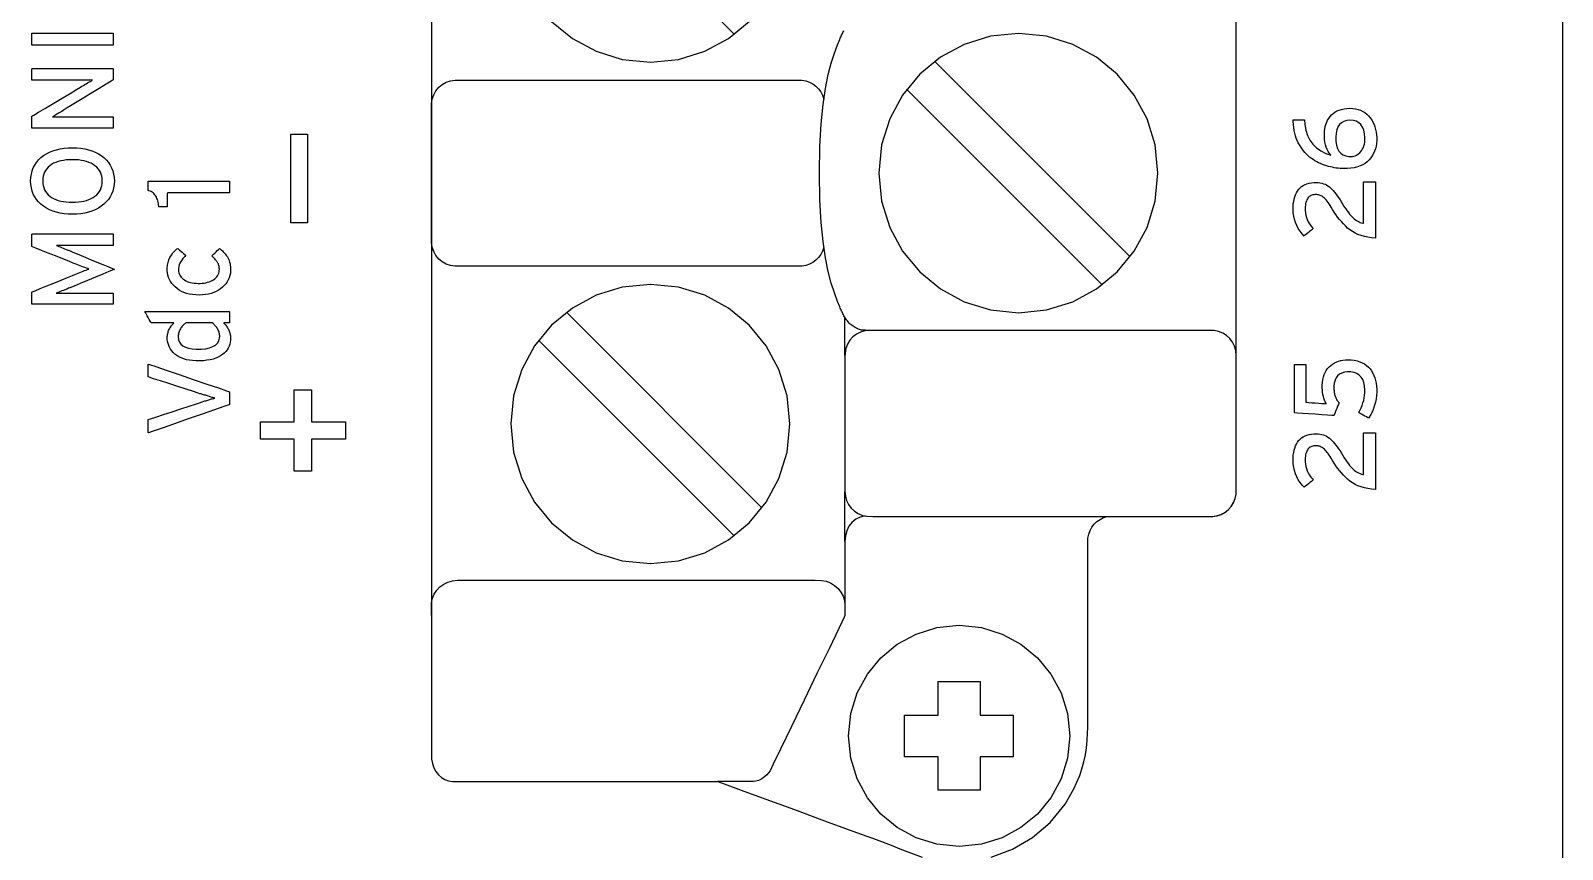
# Model space of a CAD drawing. Extents: x 1 to 47.7, y 0.2 to 35.
# Drawn here: x 38.403 to 40.238, y 15.249 to 16.23 of the extents above; entities that cross this region are included whole.
import ezdxf

# ---------------------------------------------------------------- set-up
doc = ezdxf.new("R2010")
doc.units = 0
doc.header["$MEASUREMENT"] = 0
doc.layers.add('8_0_____DWG', color=7, linetype='CONTINUOUS')

msp = doc.modelspace()

# ---------------------------------------------------------------- linework, layer by layer
at = {"layer": '8_0_____DWG'}
for points in [[(39.2457, 16.2256), (39.0114, 16.4599)], [(38.8831, 16.3509), (38.8831, 16.019), (38.8831, 15.722), (38.8831, 15.4948), (38.8831, 15.3723), (38.8832, 15.357), (38.8842, 15.3517), (38.8859, 15.3468), (38.8883, 15.3423), (38.8914, 15.3384), (38.895, 15.3352), (38.899, 15.3327), (38.9035, 15.3311), (38.9082, 15.3304), (38.9166, 15.3304), (38.9436, 15.3304), (38.9851, 15.3304), (39.0355, 15.3304), (39.0893, 15.3304), (39.1409, 15.3304), (39.1846, 15.3304), (39.215, 15.3304), (39.2263, 15.3304), (39.2339, 15.3276), (39.2543, 15.3201), (39.2836, 15.3093), (39.3181, 15.2966), (39.3541, 15.2833), (39.3879, 15.2709), (39.4158, 15.2607), (39.4338, 15.254), (39.4441, 15.2496), (39.4711, 15.2395)], [(39.5535, 15.2397), (39.5793, 15.2492), (39.6031, 15.2631), (39.6243, 15.2812), (39.6424, 15.3033), (39.6529, 15.3215), (39.6565, 15.3293), (39.6597, 15.3374), (39.6624, 15.3455), (39.6647, 15.3539), (39.6665, 15.3623), (39.6679, 15.3708), (39.6688, 15.3794), (39.6692, 15.3881), (39.6693, 15.3946), (39.6693, 15.4113), (39.6693, 15.4391), (39.6693, 15.4742), (39.6693, 15.5124), (39.6693, 15.5498), (39.6693, 15.5825), (39.6693, 15.6064), (39.6693, 15.6175), (39.6695, 15.6218), (39.6705, 15.6265), (39.6721, 15.6309), (39.6743, 15.6349), (39.6771, 15.6386), (39.6804, 15.6418), (39.6841, 15.6444), (39.6882, 15.6465), (39.6926, 15.6479), (39.6971, 15.6479), (39.7091, 15.6479), (39.7264, 15.6479), (39.7468, 15.6479), (39.7681, 15.6479), (39.788, 15.6479), (39.8044, 15.6479), (39.8151, 15.6479), (39.8191, 15.648), (39.8244, 15.6487), (39.8294, 15.6503), (39.8339, 15.6528), (39.838, 15.656), (39.8414, 15.6599), (39.8441, 15.6643), (39.846, 15.6693), (39.8471, 15.6746), (39.8472, 15.6899), (39.8472, 15.8125), (39.8472, 16.0398), (39.8472, 16.3369)], [(40.238, 16.2956), (40.238, 16.2157), (40.238, 16.1351), (40.238, 16.0538), (40.238, 15.9718), (40.238, 15.8891), (40.238, 15.8059), (40.238, 15.7219), (40.238, 15.6374), (40.238, 15.5522), (40.238, 15.4665), (40.238, 15.3801), (40.238, 15.2932), (40.238, 15.2057)], [(39.0271, 16.241), (39.0519, 16.2206), (39.0803, 16.2052), (39.1117, 16.1954), (39.1455, 16.192), (39.1791, 16.1954), (39.2105, 16.2052), (39.2389, 16.2206), (39.2636, 16.241)], [(38.5016, 16.2127), (38.4044, 16.2127), (38.4044, 16.2268), (38.5016, 16.2268), (38.5016, 16.2127)], [(39.4077, 15.8708), (39.4062, 15.8708), (39.4047, 15.8708), (39.4031, 15.8709), (39.4015, 15.8709), (39.3999, 15.8711), (39.3984, 15.8712), (39.3971, 15.8715), (39.3958, 15.8718), (39.3947, 15.8722), (39.3934, 15.8728), (39.3922, 15.8735), (39.3909, 15.8742), (39.3897, 15.875), (39.3884, 15.8759), (39.3871, 15.8767), (39.3859, 15.8775), (39.3846, 15.8783), (39.3835, 15.8796), (39.3824, 15.8809), (39.3814, 15.8821), (39.3805, 15.8834), (39.3796, 15.8846), (39.3788, 15.8859), (39.378, 15.8871), (39.3773, 15.8883), (39.3767, 15.8896), (39.376, 15.8907), (39.3755, 15.8918), (39.375, 15.8929), (39.3744, 15.894), (39.3739, 15.8951), (39.3734, 15.8963), (39.3728, 15.8976), (39.3722, 15.8991), (39.3697, 15.9054), (39.3659, 15.9157), (39.3621, 15.9275), (39.3585, 15.9413), (39.3551, 15.9577), (39.3522, 15.9771), (39.35, 16.0002), (39.3485, 16.0274), (39.348, 16.0593), (39.3485, 16.0911), (39.35, 16.1183), (39.3522, 16.1414), (39.3551, 16.1608), (39.3585, 16.1772), (39.3621, 16.191), (39.3659, 16.2028), (39.3697, 16.2131), (39.3722, 16.2194), (39.3728, 16.2209), (39.3734, 16.2222), (39.3739, 16.2234), (39.3744, 16.2246), (39.375, 16.2256), (39.3755, 16.2267), (39.376, 16.2278), (39.3767, 16.2289), (39.3773, 16.2302)], [(39.7201, 15.9589), (39.4858, 16.1932)], [(39.3531, 15.9702), (39.3516, 15.9658), (39.3495, 15.9617), (39.3468, 15.958), (39.3436, 15.9548), (39.3399, 15.9521), (39.3359, 15.95), (39.3315, 15.9486), (39.3269, 15.9479), (39.3194, 15.9478), (39.2872, 15.9478), (39.2331, 15.9478), (39.1654, 15.9478), (39.0924, 15.9478), (39.0224, 15.9478), (38.9636, 15.9478), (38.9243, 15.9478), (38.9115, 15.9478), (38.9059, 15.9485), (38.9008, 15.9502), (38.896, 15.9529), (38.8919, 15.9563), (38.8885, 15.9605), (38.8858, 15.9652), (38.884, 15.9705), (38.8831, 15.9761), (38.8831, 15.9811), (38.8831, 15.9953), (38.8831, 16.0176), (38.8831, 16.0448), (38.8831, 16.0736), (38.8831, 16.1009), (38.8831, 16.1232), (38.8831, 16.1373), (38.8831, 16.1423), (38.884, 16.148), (38.8858, 16.1532), (38.8885, 16.158), (38.8919, 16.1621), (38.896, 16.1656), (38.9008, 16.1682), (38.9059, 16.1699), (38.9115, 16.1706), (38.9243, 16.1706), (38.9636, 16.1706), (39.0224, 16.1706), (39.0924, 16.1706), (39.1654, 16.1706), (39.2331, 16.1706), (39.2872, 16.1706), (39.3194, 16.1706), (39.3269, 16.1706), (39.3316, 16.1698), (39.336, 16.1684), (39.34, 16.1663), (39.3436, 16.1636), (39.3468, 16.1603), (39.3495, 16.1566), (39.3516, 16.1525), (39.3531, 16.148)], [(39.6867, 15.9255), (39.4524, 16.1598)], [(38.7345, 15.9996), (38.7146, 15.9996), (38.7146, 16.1058), (38.7345, 16.1058), (38.7345, 15.9996)], [(39.2791, 15.6583), (39.0448, 15.8925)], [(39.3785, 15.8408), (39.3785, 15.8863)], [(39.2457, 15.6248), (39.0114, 15.8591)], [(38.7395, 15.7611), (38.7801, 15.7611), (38.7801, 15.7404), (38.7395, 15.7404), (38.7395, 15.7021), (38.7188, 15.7021), (38.7188, 15.7404), (38.6782, 15.7404), (38.6782, 15.7611), (38.7188, 15.7611), (38.7188, 15.7995), (38.7395, 15.7995), (38.7395, 15.7611)], [(39.3785, 15.6324), (39.3785, 15.6779)], [(39.4027, 15.6485), (39.3967, 15.6471), (39.3914, 15.6445), (39.3869, 15.6408), (39.3833, 15.6361), (39.3807, 15.6306), (39.3791, 15.6245), (39.3785, 15.6178), (39.3785, 15.6136), (39.3785, 15.6027), (39.3785, 15.5877), (39.3785, 15.5715), (39.3785, 15.5565), (39.3785, 15.5456), (39.3785, 15.5414)], [(39.3785, 15.6178), (39.3785, 15.6324)], [(38.8831, 15.529), (38.8831, 15.5295), (38.8831, 15.5307), (38.8831, 15.5325), (38.8831, 15.5346), (38.8831, 15.5368), (38.8831, 15.5388), (38.8831, 15.5404), (38.8831, 15.5412), (38.8832, 15.5443), (38.8843, 15.5498), (38.8864, 15.5549), (38.8895, 15.5595), (38.8933, 15.5635), (38.8978, 15.5668), (38.9029, 15.5693), (38.9085, 15.5708), (38.9144, 15.5714), (38.931, 15.5714), (38.975, 15.5714), (39.0381, 15.5714), (39.1117, 15.5714), (39.1875, 15.5714), (39.2569, 15.5714), (39.3115, 15.5714), (39.3429, 15.5714), (39.3502, 15.5712), (39.356, 15.5702), (39.3613, 15.5682), (39.3661, 15.5653), (39.3703, 15.5616), (39.3737, 15.5573), (39.3763, 15.5524), (39.3779, 15.5471), (39.3785, 15.5414), (39.3785, 15.5409), (39.3785, 15.5396), (39.3785, 15.5378), (39.3785, 15.5357), (39.3785, 15.5336), (39.3785, 15.5316), (39.3785, 15.53), (39.3785, 15.5291), (39.3776, 15.5272), (39.3711, 15.5137), (39.3598, 15.4902), (39.3454, 15.4604), (39.3297, 15.4279), (39.3144, 15.3963), (39.3013, 15.3692), (39.2922, 15.3503), (39.2888, 15.3432), (39.287, 15.3406), (39.2849, 15.3382), (39.2827, 15.3361), (39.2802, 15.3343), (39.2776, 15.3328), (39.2748, 15.3316), (39.2719, 15.3308), (39.2689, 15.3304), (39.2669, 15.3304), (39.2639, 15.3304), (39.2588, 15.3304), (39.2522, 15.3304), (39.245, 15.3304), (39.238, 15.3304), (39.2321, 15.3304), (39.2279, 15.3304), (39.2263, 15.3304)], [(39.4903, 15.36), (39.45, 15.36), (39.45, 15.4099), (39.4903, 15.4099), (39.4903, 15.4501), (39.5403, 15.4501), (39.5403, 15.4099), (39.5802, 15.4099), (39.5802, 15.36), (39.5403, 15.36), (39.5403, 15.3198), (39.4903, 15.3198), (39.4903, 15.36)]]:
    msp.add_lwpolyline(points, dxfattribs=at)
for points in [[(39.5865, 15.8919), (39.6201, 15.8953), (39.6515, 15.9051), (39.6799, 15.9205), (39.7046, 15.9409), (39.725, 15.9657), (39.7404, 15.9941), (39.7501, 16.0256), (39.7535, 16.0593), (39.7501, 16.093), (39.7404, 16.1244), (39.725, 16.1528), (39.7046, 16.1776), (39.6799, 16.198), (39.6515, 16.2134), (39.6201, 16.2232), (39.5865, 16.2266), (39.5527, 16.2232), (39.5213, 16.2134), (39.4929, 16.198), (39.4681, 16.1776), (39.4476, 16.1528), (39.4322, 16.1244), (39.4224, 16.093), (39.419, 16.0593), (39.4224, 16.0256), (39.4322, 15.9941), (39.4476, 15.9657), (39.4681, 15.9409), (39.4929, 15.9205), (39.5213, 15.9051), (39.5527, 15.8953)], [(38.5016, 16.171), (38.4994, 16.1696), (38.4935, 16.166), (38.4849, 16.1607), (38.4749, 16.1545), (38.4645, 16.1481), (38.4547, 16.1421), (38.4468, 16.1373), (38.4418, 16.1342), (38.4402, 16.1332), (38.4387, 16.1323), (38.4372, 16.1314), (38.4358, 16.1306), (38.4344, 16.1297), (38.433, 16.129), (38.4317, 16.1282), (38.4305, 16.1275), (38.4292, 16.1267), (38.43, 16.1265), (38.4324, 16.1265), (38.4348, 16.1265), (38.4373, 16.1265), (38.4398, 16.1265), (38.4425, 16.1265), (38.4452, 16.1265), (38.448, 16.1266), (38.4508, 16.1266), (38.4526, 16.1266), (38.4571, 16.1266), (38.4639, 16.1266), (38.4721, 16.1266), (38.4808, 16.1266), (38.4889, 16.1266), (38.4957, 16.1266), (38.5003, 16.1266), (38.5016, 16.1266), (38.5016, 16.1259), (38.5016, 16.1245), (38.5016, 16.1225), (38.5016, 16.1202), (38.5016, 16.1179), (38.5016, 16.1158), (38.5016, 16.1141), (38.5016, 16.1131), (38.5009, 16.1129), (38.4946, 16.1129), (38.4832, 16.1129), (38.4683, 16.1129), (38.4518, 16.1129), (38.4355, 16.1129), (38.421, 16.1129), (38.4102, 16.1129), (38.4048, 16.1129), (38.4044, 16.1132), (38.4044, 16.1144), (38.4044, 16.1162), (38.4044, 16.1185), (38.4044, 16.121), (38.4044, 16.1233), (38.4044, 16.1254), (38.4044, 16.1268), (38.4044, 16.1273), (38.4066, 16.1286), (38.4124, 16.1321), (38.4207, 16.1371), (38.4305, 16.143), (38.4406, 16.1491), (38.4501, 16.1548), (38.4578, 16.1595), (38.4626, 16.1624), (38.4643, 16.1634), (38.4661, 16.1644), (38.4678, 16.1654), (38.4695, 16.1664), (38.4711, 16.1673), (38.4727, 16.1682), (38.4742, 16.169), (38.4756, 16.1698), (38.477, 16.1706), (38.4762, 16.1709), (38.4738, 16.1708), (38.4713, 16.1708), (38.4688, 16.1708), (38.4662, 16.1708), (38.4635, 16.1708), (38.4607, 16.1708), (38.4579, 16.1708), (38.455, 16.1707), (38.4532, 16.1707), (38.4487, 16.1707), (38.442, 16.1707), (38.4338, 16.1707), (38.4252, 16.1707), (38.4171, 16.1707), (38.4103, 16.1707), (38.4058, 16.1707), (38.4044, 16.1708), (38.4044, 16.1714), (38.4044, 16.1728), (38.4044, 16.1748), (38.4044, 16.1771), (38.4044, 16.1794), (38.4044, 16.1816), (38.4044, 16.1833), (38.4044, 16.1843), (38.4051, 16.1844), (38.4114, 16.1844), (38.4229, 16.1844), (38.4377, 16.1844), (38.4542, 16.1844), (38.4706, 16.1844), (38.4851, 16.1844), (38.4959, 16.1844), (38.5013, 16.1844), (38.5016, 16.1842), (38.5016, 16.1831), (38.5016, 16.1813), (38.5016, 16.1792), (38.5016, 16.1769), (38.5016, 16.1747), (38.5016, 16.1728), (38.5016, 16.1715)], [(39.9832, 16.1369), (39.9868, 16.1367), (39.9901, 16.1362), (39.9933, 16.1355), (39.9962, 16.1345), (39.9989, 16.1332), (40.0015, 16.1317), (40.0038, 16.1299), (40.0059, 16.1279), (40.0079, 16.1255), (40.0096, 16.1231), (40.0111, 16.1204), (40.0124, 16.1176), (40.0135, 16.1147), (40.0143, 16.1116), (40.015, 16.1084), (40.0154, 16.105), (40.0156, 16.1014), (40.0156, 16.0979), (40.0153, 16.0946), (40.0148, 16.0914), (40.014, 16.0883), (40.013, 16.0854), (40.0118, 16.0827), (40.0103, 16.08), (40.0085, 16.0775), (40.0066, 16.0751), (40.0043, 16.0729), (40.0018, 16.0709), (39.999, 16.0692), (39.9958, 16.0678), (39.9924, 16.0666), (39.9887, 16.0657), (39.9847, 16.0651), (39.9803, 16.0647), (39.9763, 16.0646), (39.9741, 16.0647), (39.9718, 16.0648), (39.9695, 16.065), (39.9672, 16.0653), (39.9648, 16.0657), (39.9625, 16.0662), (39.9601, 16.0667), (39.9577, 16.0673), (39.9553, 16.068), (39.9529, 16.0688), (39.9506, 16.0696), (39.9483, 16.0706), (39.946, 16.0717), (39.9438, 16.0728), (39.9416, 16.0741), (39.9394, 16.0754), (39.9373, 16.0769), (39.9352, 16.0785), (39.9332, 16.0802), (39.9313, 16.0821), (39.9295, 16.0841), (39.9277, 16.0861), (39.9261, 16.0883), (39.9245, 16.0906), (39.923, 16.093), (39.9216, 16.0955), (39.9203, 16.0982), (39.9192, 16.101), (39.9182, 16.104), (39.9174, 16.1071), (39.9167, 16.1103), (39.9161, 16.1137), (39.9157, 16.1173), (39.9154, 16.121), (39.9154, 16.123), (39.9163, 16.123), (39.918, 16.123), (39.9201, 16.123), (39.9224, 16.123), (39.9247, 16.123), (39.9268, 16.123), (39.9283, 16.123), (39.929, 16.123), (39.9295, 16.1174), (39.9307, 16.1106), (39.9328, 16.1044), (39.9356, 16.0988), (39.9392, 16.0939), (39.9435, 16.0895), (39.9486, 16.0858), (39.9545, 16.0827), (39.9605, 16.0806), (39.9589, 16.0827), (39.9574, 16.085), (39.9561, 16.0876), (39.9551, 16.0903), (39.9542, 16.0931), (39.9536, 16.0962), (39.9532, 16.0995), (39.9529, 16.103), (39.9529, 16.1064), (39.9531, 16.1094), (39.9534, 16.1122), (39.954, 16.115), (39.9547, 16.1176), (39.9557, 16.1201), (39.9568, 16.1225), (39.9582, 16.1248), (39.9597, 16.1269), (39.9615, 16.129), (39.9634, 16.1308), (39.9656, 16.1323), (39.968, 16.1337), (39.9706, 16.1348), (39.9735, 16.1356), (39.9765, 16.1363), (39.9798, 16.1367)], [(39.9835, 16.1226), (39.9796, 16.1222), (39.9762, 16.1212), (39.9733, 16.1196), (39.9709, 16.1174), (39.9691, 16.1145), (39.9677, 16.1111), (39.9669, 16.107), (39.9666, 16.1023), (39.9667, 16.0972), (39.9674, 16.0927), (39.9686, 16.0888), (39.9703, 16.0856), (39.9724, 16.083), (39.9751, 16.0811), (39.9784, 16.0798), (39.9821, 16.0791), (39.9848, 16.079), (39.9865, 16.0792), (39.9881, 16.0796), (39.9897, 16.0801), (39.9912, 16.0807), (39.9927, 16.0816), (39.994, 16.0826), (39.9953, 16.0837), (39.9966, 16.0851), (39.9977, 16.0866), (39.9987, 16.0882), (39.9996, 16.09), (40.0003, 16.0919), (40.0008, 16.0939), (40.0012, 16.0962), (40.0014, 16.0985), (40.0015, 16.1016), (40.0011, 16.1065), (40.0001, 16.1107), (39.9986, 16.1143), (39.9966, 16.1173), (39.9941, 16.1196), (39.9911, 16.1213), (39.9876, 16.1223)], [(38.453, 16.0897), (38.4582, 16.0895), (38.4631, 16.0891), (38.4678, 16.0883), (38.4722, 16.0873), (38.4764, 16.0859), (38.4803, 16.0843), (38.484, 16.0824), (38.4874, 16.0802), (38.4906, 16.0778), (38.4935, 16.075), (38.496, 16.0721), (38.4981, 16.0689), (38.4999, 16.0655), (38.5013, 16.0619), (38.5023, 16.0581), (38.5029, 16.054), (38.5032, 16.0498), (38.5029, 16.0455), (38.5023, 16.0415), (38.5013, 16.0377), (38.4999, 16.0342), (38.4981, 16.0308), (38.496, 16.0277), (38.4935, 16.0248), (38.4906, 16.0221), (38.4874, 16.0196), (38.484, 16.0174), (38.4803, 16.0154), (38.4764, 16.0138), (38.4722, 16.0124), (38.4678, 16.0114), (38.4631, 16.0106), (38.4582, 16.0101), (38.453, 16.01), (38.4478, 16.0101), (38.4429, 16.0106), (38.4382, 16.0114), (38.4338, 16.0124), (38.4296, 16.0138), (38.4256, 16.0154), (38.4219, 16.0174), (38.4184, 16.0196), (38.4152, 16.0221), (38.4124, 16.0248), (38.4099, 16.0277), (38.4078, 16.0308), (38.4061, 16.0342), (38.4047, 16.0377), (38.4038, 16.0415), (38.4031, 16.0455), (38.4029, 16.0498), (38.4031, 16.054), (38.4038, 16.0581), (38.4047, 16.0619), (38.4061, 16.0655), (38.4078, 16.0689), (38.4099, 16.0721), (38.4124, 16.075), (38.4152, 16.0778), (38.4184, 16.0802), (38.4219, 16.0824), (38.4256, 16.0843), (38.4296, 16.0859), (38.4338, 16.0873), (38.4382, 16.0883), (38.4429, 16.0891), (38.4478, 16.0895)], [(38.453, 16.0753), (38.4492, 16.0752), (38.4456, 16.075), (38.4421, 16.0745), (38.4389, 16.0739), (38.4359, 16.0731), (38.4331, 16.0721), (38.4304, 16.071), (38.428, 16.0696), (38.4258, 16.0681), (38.4238, 16.0664), (38.4222, 16.0645), (38.4207, 16.0625), (38.4196, 16.0603), (38.4186, 16.0579), (38.418, 16.0554), (38.4176, 16.0526), (38.4174, 16.0498), (38.4176, 16.0469), (38.418, 16.0443), (38.4186, 16.0418), (38.4196, 16.0394), (38.4207, 16.0372), (38.4222, 16.0352), (38.4238, 16.0334), (38.4258, 16.0317), (38.428, 16.0301), (38.4304, 16.0288), (38.4331, 16.0276), (38.4359, 16.0266), (38.4389, 16.0258), (38.4421, 16.0251), (38.4456, 16.0247), (38.4492, 16.0244), (38.453, 16.0243), (38.4568, 16.0244), (38.4604, 16.0247), (38.4637, 16.0251), (38.4669, 16.0258), (38.4699, 16.0266), (38.4727, 16.0276), (38.4753, 16.0288), (38.4778, 16.0301), (38.48, 16.0317), (38.482, 16.0334), (38.4838, 16.0352), (38.4853, 16.0372), (38.4865, 16.0394), (38.4875, 16.0418), (38.4881, 16.0443), (38.4885, 16.0469), (38.4887, 16.0498), (38.4885, 16.0526), (38.4881, 16.0554), (38.4875, 16.0579), (38.4865, 16.0603), (38.4853, 16.0625), (38.4838, 16.0645), (38.482, 16.0664), (38.48, 16.0681), (38.4778, 16.0696), (38.4753, 16.071), (38.4727, 16.0721), (38.4699, 16.0731), (38.4669, 16.0739), (38.4637, 16.0745), (38.4604, 16.075), (38.4568, 16.0752)], [(38.641, 16.0355), (38.6381, 16.0355), (38.6305, 16.0355), (38.6197, 16.0355), (38.607, 16.0355), (38.594, 16.0355), (38.582, 16.0355), (38.5726, 16.0355), (38.5672, 16.0355), (38.5664, 16.0354), (38.5664, 16.0342), (38.5664, 16.0321), (38.5664, 16.0294), (38.5664, 16.0265), (38.5664, 16.0236), (38.5664, 16.0212), (38.5664, 16.0195), (38.5664, 16.0188), (38.5661, 16.0188), (38.565, 16.0188), (38.5636, 16.0188), (38.5619, 16.0188), (38.5601, 16.0188), (38.5585, 16.0188), (38.5572, 16.0188), (38.5565, 16.0188), (38.5563, 16.0197), (38.5561, 16.0214), (38.5559, 16.023), (38.5556, 16.0246), (38.5552, 16.0261), (38.5547, 16.0276), (38.5542, 16.029), (38.5536, 16.0303), (38.553, 16.0316), (38.5522, 16.0328), (38.5514, 16.0338), (38.5505, 16.0348), (38.5495, 16.0357), (38.5484, 16.0364), (38.5472, 16.0371), (38.5459, 16.0376), (38.5445, 16.038), (38.5438, 16.0383), (38.5438, 16.0392), (38.5438, 16.0406), (38.5438, 16.0424), (38.5438, 16.0444), (38.5438, 16.0464), (38.5438, 16.048), (38.5438, 16.0492), (38.5438, 16.0496), (38.5475, 16.0496), (38.5574, 16.0496), (38.5716, 16.0496), (38.5881, 16.0496), (38.6051, 16.0496), (38.6207, 16.0496), (38.633, 16.0496), (38.64, 16.0496), (38.641, 16.0495), (38.641, 16.0485), (38.641, 16.0467), (38.641, 16.0444), (38.641, 16.042), (38.641, 16.0396), (38.641, 16.0375), (38.641, 16.0361)], [(40.0141, 15.9814), (40.0094, 15.9818), (40.005, 15.9824), (40.0008, 15.9833), (39.9968, 15.9844), (39.9931, 15.9857), (39.9897, 15.9873), (39.9864, 15.9891), (39.9834, 15.9912), (39.9807, 15.9934), (39.9781, 15.9959), (39.9756, 15.9984), (39.9732, 16.0011), (39.9709, 16.0038), (39.9687, 16.0066), (39.9665, 16.0096), (39.9645, 16.0126), (39.9626, 16.0158), (39.9609, 16.0185), (39.9597, 16.0205), (39.9585, 16.0224), (39.9573, 16.0241), (39.9561, 16.0257), (39.955, 16.0271), (39.954, 16.0283), (39.953, 16.0293), (39.952, 16.0302), (39.951, 16.0309), (39.9501, 16.0316), (39.9491, 16.0321), (39.948, 16.0325), (39.947, 16.0329), (39.946, 16.0332), (39.9449, 16.0334), (39.9438, 16.0335), (39.9427, 16.0336), (39.9414, 16.0335), (39.9401, 16.0334), (39.9389, 16.0331), (39.9378, 16.0328), (39.9367, 16.0323), (39.9358, 16.0317), (39.9348, 16.0311), (39.934, 16.0303), (39.9332, 16.0294), (39.9325, 16.0283), (39.9318, 16.0271), (39.9313, 16.0258), (39.9308, 16.0243), (39.9304, 16.0227), (39.9301, 16.0209), (39.9299, 16.019), (39.9298, 16.017), (39.9299, 16.0146), (39.9301, 16.0117), (39.9306, 16.0089), (39.9313, 16.0062), (39.9323, 16.0036), (39.9335, 16.001), (39.935, 15.9986), (39.9367, 15.9961), (39.9386, 15.9938), (39.9394, 15.9927), (39.9386, 15.992), (39.9373, 15.9909), (39.9356, 15.9896), (39.9337, 15.988), (39.9318, 15.9865), (39.9302, 15.9852), (39.9291, 15.9843), (39.9285, 15.9838), (39.9263, 15.9863), (39.9238, 15.9895), (39.9216, 15.9929), (39.9197, 15.9965), (39.9182, 16.0001), (39.917, 16.0039), (39.9161, 16.0078), (39.9155, 16.0118), (39.9153, 16.016), (39.9154, 16.0193), (39.9156, 16.0224), (39.9161, 16.0254), (39.9166, 16.0282), (39.9174, 16.0309), (39.9183, 16.0333), (39.9194, 16.0356), (39.9206, 16.0378), (39.922, 16.0398), (39.9237, 16.0415), (39.9255, 16.0431), (39.9275, 16.0444), (39.9297, 16.0456), (39.932, 16.0465), (39.9346, 16.0472), (39.9373, 16.0476), (39.9402, 16.0479), (39.9429, 16.0479), (39.9453, 16.0478), (39.9476, 16.0475), (39.9497, 16.0471), (39.9518, 16.0465), (39.9537, 16.0458), (39.9555, 16.045), (39.9572, 16.044), (39.9589, 16.0428), (39.9604, 16.0415), (39.9619, 16.04), (39.9635, 16.0383), (39.9651, 16.0365), (39.9666, 16.0344), (39.9683, 16.0322), (39.9699, 16.0299), (39.9716, 16.0273), (39.9732, 16.0246), (39.975, 16.0217), (39.9767, 16.019), (39.9784, 16.0165), (39.98, 16.0141), (39.9816, 16.012), (39.9831, 16.0101), (39.9846, 16.0084), (39.986, 16.0069), (39.9873, 16.0056), (39.9887, 16.0044), (39.9901, 16.0034), (39.9915, 16.0024), (39.993, 16.0016), (39.9944, 16.0008), (39.9959, 16.0002), (39.9974, 15.9997), (39.9989, 15.9993), (39.9999, 15.9992), (39.9999, 16.0021), (39.9999, 16.0077), (39.9999, 16.0151), (39.9999, 16.0235), (39.9999, 16.0319), (39.9999, 16.0394), (39.9999, 16.0453), (39.9999, 16.0485), (40.0001, 16.0489), (40.0011, 16.0489), (40.0028, 16.0489), (40.005, 16.0489), (40.0074, 16.0489), (40.0097, 16.0489), (40.0118, 16.0489), (40.0133, 16.0489), (40.014, 16.0489), (40.0141, 16.0474), (40.0141, 16.0417), (40.0141, 16.0329), (40.0141, 16.0221), (40.0141, 16.0106), (40.0141, 15.9996), (40.0141, 15.9903), (40.0141, 15.9838)], [(38.5017, 15.9725), (38.4998, 15.9725), (38.4949, 15.9725), (38.4878, 15.9725), (38.4794, 15.9725), (38.4706, 15.9725), (38.4624, 15.9725), (38.4557, 15.9725), (38.4514, 15.9725), (38.4497, 15.9725), (38.4473, 15.9725), (38.4451, 15.9725), (38.4429, 15.9725), (38.4409, 15.9726), (38.439, 15.9726), (38.4372, 15.9726), (38.4355, 15.9727), (38.434, 15.9727), (38.4337, 15.9726), (38.4351, 15.972), (38.4366, 15.9715), (38.4382, 15.9708), (38.4399, 15.9702), (38.4417, 15.9695), (38.4436, 15.9687), (38.4456, 15.9679), (38.4477, 15.967), (38.4494, 15.9664), (38.4536, 15.9646), (38.4606, 15.9617), (38.4691, 15.9581), (38.4784, 15.9542), (38.4874, 15.9504), (38.4952, 15.9472), (38.5008, 15.9449), (38.5032, 15.9439), (38.5016, 15.9432), (38.4967, 15.9412), (38.4893, 15.9381), (38.4805, 15.9345), (38.4712, 15.9306), (38.4624, 15.927), (38.455, 15.9239), (38.45, 15.9219), (38.4482, 15.9212), (38.4461, 15.9203), (38.444, 15.9195), (38.4421, 15.9187), (38.4402, 15.918), (38.4385, 15.9173), (38.4369, 15.9167), (38.4354, 15.9161), (38.434, 15.9155), (38.4336, 15.9152), (38.4352, 15.9153), (38.4368, 15.9153), (38.4386, 15.9154), (38.4405, 15.9154), (38.4425, 15.9154), (38.4446, 15.9155), (38.4468, 15.9155), (38.4492, 15.9155), (38.4508, 15.9155), (38.4545, 15.9155), (38.4608, 15.9155), (38.4687, 15.9155), (38.4774, 15.9155), (38.486, 15.9155), (38.4935, 15.9155), (38.499, 15.9155), (38.5016, 15.9155), (38.5017, 15.9152), (38.5017, 15.9141), (38.5017, 15.9123), (38.5017, 15.9102), (38.5017, 15.908), (38.5017, 15.9058), (38.5017, 15.9039), (38.5017, 15.9027), (38.5017, 15.9022), (38.4982, 15.9022), (38.4888, 15.9022), (38.4754, 15.9022), (38.4595, 15.9022), (38.443, 15.9022), (38.4275, 15.9022), (38.4148, 15.9022), (38.4066, 15.9022), (38.4044, 15.9022), (38.4044, 15.903), (38.4044, 15.9045), (38.4044, 15.9066), (38.4044, 15.9091), (38.4044, 15.9115), (38.4044, 15.9138), (38.4044, 15.9156), (38.4044, 15.9166), (38.4048, 15.9169), (38.4082, 15.9183), (38.4143, 15.9208), (38.4221, 15.924), (38.4308, 15.9275), (38.4395, 15.931), (38.4472, 15.9342), (38.453, 15.9365), (38.456, 15.9378), (38.4577, 15.9384), (38.4598, 15.9393), (38.4618, 15.9401), (38.4638, 15.9409), (38.4657, 15.9417), (38.4675, 15.9424), (38.4693, 15.943), (38.4711, 15.9436), (38.4727, 15.9442), (38.4715, 15.9448), (38.4698, 15.9454), (38.468, 15.946), (38.4662, 15.9467), (38.4643, 15.9474), (38.4623, 15.9482), (38.4603, 15.949), (38.4582, 15.9498), (38.4562, 15.9506), (38.454, 15.9515), (38.4487, 15.9536), (38.4413, 15.9566), (38.4328, 15.96), (38.424, 15.9635), (38.4159, 15.9667), (38.4093, 15.9694), (38.4053, 15.971), (38.4044, 15.9714), (38.4044, 15.9722), (38.4044, 15.9739), (38.4044, 15.9762), (38.4044, 15.9787), (38.4044, 15.9812), (38.4044, 15.9835), (38.4044, 15.9853), (38.4044, 15.9862), (38.4056, 15.9863), (38.4125, 15.9863), (38.4244, 15.9863), (38.4394, 15.9863), (38.4558, 15.9863), (38.472, 15.9863), (38.4861, 15.9863), (38.4965, 15.9863), (38.5015, 15.9863), (38.5017, 15.986), (38.5017, 15.9849), (38.5017, 15.9831), (38.5017, 15.9809), (38.5017, 15.9785), (38.5017, 15.9763), (38.5017, 15.9743), (38.5017, 15.973)], [(38.589, 15.9608), (38.5871, 15.9589), (38.5854, 15.957), (38.5839, 15.9551), (38.5827, 15.9532), (38.5817, 15.9512), (38.581, 15.9492), (38.5804, 15.9472), (38.5801, 15.9451), (38.5801, 15.9432), (38.5802, 15.9415), (38.5805, 15.9399), (38.581, 15.9385), (38.5816, 15.937), (38.5824, 15.9357), (38.5833, 15.9345), (38.5845, 15.9333), (38.5858, 15.9322), (38.5872, 15.9312), (38.5888, 15.9302), (38.5905, 15.9294), (38.5924, 15.9287), (38.5944, 15.9282), (38.5965, 15.9277), (38.5987, 15.9274), (38.6011, 15.9272), (38.6036, 15.9271), (38.6061, 15.9271), (38.6085, 15.9273), (38.6107, 15.9275), (38.6128, 15.9279), (38.6149, 15.9284), (38.6168, 15.929), (38.6186, 15.9297), (38.6203, 15.9306), (38.6218, 15.9315), (38.6234, 15.9326), (38.6247, 15.9337), (38.6258, 15.935), (38.6268, 15.9363), (38.6276, 15.9377), (38.6282, 15.9393), (38.6286, 15.9409), (38.6289, 15.9426), (38.629, 15.9443), (38.6289, 15.9454), (38.6288, 15.9465), (38.6286, 15.9475), (38.6284, 15.9485), (38.6281, 15.9495), (38.6278, 15.9505), (38.6273, 15.9514), (38.6269, 15.9523), (38.6263, 15.9531), (38.6257, 15.9539), (38.6251, 15.9547), (38.6244, 15.9555), (38.6236, 15.9564), (38.6229, 15.9572), (38.622, 15.9581), (38.6211, 15.9589), (38.6202, 15.9598), (38.6201, 15.9602), (38.6209, 15.9609), (38.622, 15.9621), (38.6235, 15.9635), (38.625, 15.965), (38.6265, 15.9665), (38.6278, 15.9677), (38.6286, 15.9686), (38.629, 15.9689), (38.6302, 15.968), (38.6314, 15.967), (38.6326, 15.966), (38.6337, 15.9649), (38.6348, 15.9638), (38.6358, 15.9626), (38.6368, 15.9614), (38.6377, 15.9601), (38.6386, 15.9588), (38.6394, 15.9573), (38.6402, 15.9558), (38.6408, 15.9542), (38.6413, 15.9525), (38.6418, 15.9507), (38.6421, 15.9488), (38.6424, 15.9468), (38.6425, 15.9447), (38.6425, 15.9421), (38.6422, 15.9393), (38.6416, 15.9365), (38.6408, 15.9339), (38.6397, 15.9314), (38.6383, 15.929), (38.6367, 15.9267), (38.6348, 15.9246), (38.6327, 15.9225), (38.6303, 15.9206), (38.6278, 15.9189), (38.6251, 15.9174), (38.6222, 15.9161), (38.6191, 15.9151), (38.6158, 15.9142), (38.6123, 15.9136), (38.6086, 15.9133), (38.6048, 15.9131), (38.6007, 15.9133), (38.5968, 15.9136), (38.5932, 15.9143), (38.5897, 15.9151), (38.5865, 15.9162), (38.5836, 15.9175), (38.5808, 15.919), (38.5783, 15.9208), (38.576, 15.9228), (38.5739, 15.9249), (38.5721, 15.927), (38.5705, 15.9293), (38.5692, 15.9317), (38.5682, 15.9342), (38.5674, 15.9369), (38.5668, 15.9397), (38.5666, 15.9425), (38.5666, 15.9458), (38.5669, 15.9491), (38.5676, 15.9523), (38.5686, 15.9554), (38.5698, 15.9583), (38.5715, 15.9611), (38.5734, 15.9637), (38.5756, 15.9661), (38.5782, 15.9685), (38.5791, 15.9689), (38.5799, 15.9682), (38.5812, 15.9671), (38.5828, 15.9658), (38.5846, 15.9644), (38.5862, 15.963), (38.5876, 15.9619), (38.5886, 15.9611)], [(39.1455, 15.5913), (39.1791, 15.5947), (39.2105, 15.6044), (39.2389, 15.6198), (39.2636, 15.6403), (39.284, 15.6651), (39.2994, 15.6935), (39.3091, 15.7249), (39.3125, 15.7587), (39.3091, 15.7924), (39.2994, 15.8238), (39.284, 15.8522), (39.2636, 15.8769), (39.2389, 15.8974), (39.2105, 15.9128), (39.1791, 15.9225), (39.1455, 15.9259), (39.1117, 15.9225), (39.0803, 15.9128), (39.0519, 15.8974), (39.0271, 15.8769), (39.0066, 15.8522), (38.9912, 15.8238), (38.9814, 15.7924), (38.978, 15.7587), (38.9814, 15.7249), (38.9912, 15.6935), (39.0066, 15.6651), (39.0271, 15.6403), (39.0519, 15.6198), (39.0803, 15.6044), (39.1117, 15.5947)], [(38.641, 15.8799), (38.6407, 15.8799), (38.6401, 15.8799), (38.6391, 15.8799), (38.638, 15.8799), (38.6368, 15.8799), (38.6357, 15.8799), (38.6348, 15.8799), (38.6342, 15.8799), (38.6344, 15.8796), (38.6352, 15.8787), (38.6359, 15.8778), (38.6367, 15.8769), (38.6374, 15.876), (38.638, 15.875), (38.6387, 15.874), (38.6393, 15.8731), (38.6398, 15.8721), (38.6404, 15.871), (38.6408, 15.8699), (38.6412, 15.8688), (38.6416, 15.8677), (38.6419, 15.8665), (38.6421, 15.8653), (38.6423, 15.8641), (38.6425, 15.8628), (38.6425, 15.8615), (38.6424, 15.859), (38.6421, 15.8565), (38.6415, 15.8541), (38.6406, 15.8518), (38.6395, 15.8496), (38.6382, 15.8475), (38.6366, 15.8455), (38.6348, 15.8437), (38.6327, 15.8419), (38.6304, 15.8402), (38.6277, 15.8387), (38.6248, 15.8375), (38.6215, 15.8364), (38.618, 15.8356), (38.6141, 15.835), (38.61, 15.8345), (38.6055, 15.8343), (38.6011, 15.8343), (38.597, 15.8346), (38.5932, 15.835), (38.5897, 15.8357), (38.5864, 15.8366), (38.5833, 15.8378), (38.5806, 15.8391), (38.578, 15.8407), (38.5757, 15.8424), (38.5738, 15.8443), (38.572, 15.8463), (38.5705, 15.8483), (38.5693, 15.8505), (38.5683, 15.8527), (38.5675, 15.855), (38.5669, 15.8574), (38.5666, 15.8599), (38.5665, 15.8623), (38.5666, 15.8635), (38.5667, 15.8648), (38.5669, 15.866), (38.5672, 15.8672), (38.5675, 15.8683), (38.5678, 15.8695), (38.5682, 15.8706), (38.5687, 15.8717), (38.5693, 15.8728), (38.5698, 15.8738), (38.5704, 15.8748), (38.5711, 15.8757), (38.5717, 15.8766), (38.5724, 15.8775), (38.5731, 15.8783), (38.5739, 15.879), (38.5746, 15.8797), (38.5742, 15.8799), (38.5718, 15.8799), (38.5682, 15.8799), (38.5637, 15.8799), (38.5589, 15.8799), (38.5544, 15.8799), (38.5506, 15.8799), (38.548, 15.8799), (38.5471, 15.8799), (38.5468, 15.8805), (38.546, 15.8819), (38.545, 15.8838), (38.5438, 15.8861), (38.5425, 15.8884), (38.5413, 15.8906), (38.5404, 15.8923), (38.5398, 15.8934), (38.5403, 15.8936), (38.5466, 15.8936), (38.5584, 15.8936), (38.5738, 15.8936), (38.591, 15.8936), (38.6082, 15.8936), (38.6234, 15.8936), (38.6348, 15.8936), (38.6406, 15.8936), (38.641, 15.8933), (38.641, 15.8922), (38.641, 15.8905), (38.641, 15.8883), (38.641, 15.8859), (38.641, 15.8837), (38.641, 15.8817), (38.641, 15.8804)], [(38.5893, 15.88), (38.5884, 15.8795), (38.5876, 15.8788), (38.5868, 15.8781), (38.5861, 15.8774), (38.5853, 15.8765), (38.5845, 15.8757), (38.5838, 15.8747), (38.583, 15.8737), (38.5823, 15.8726), (38.5817, 15.8716), (38.5812, 15.8705), (38.5807, 15.8693), (38.5804, 15.8682), (38.5801, 15.867), (38.5799, 15.8658), (38.5797, 15.8645), (38.5797, 15.8629), (38.5801, 15.8596), (38.5812, 15.8567), (38.5829, 15.8542), (38.5853, 15.8522), (38.5883, 15.8505), (38.592, 15.8493), (38.5964, 15.8485), (38.6014, 15.8481), (38.6073, 15.8482), (38.6127, 15.8488), (38.6173, 15.8498), (38.6212, 15.8513), (38.6244, 15.8532), (38.6268, 15.8555), (38.6284, 15.8582), (38.6292, 15.8614), (38.6294, 15.8643), (38.6293, 15.8655), (38.6292, 15.8667), (38.6289, 15.8678), (38.6286, 15.8689), (38.6282, 15.87), (38.6277, 15.8711), (38.6271, 15.8721), (38.6264, 15.8731), (38.6258, 15.8741), (38.6251, 15.875), (38.6244, 15.8759), (38.6237, 15.8767), (38.623, 15.8775), (38.6222, 15.8783), (38.6214, 15.879), (38.6205, 15.8797), (38.6198, 15.88), (38.6177, 15.88), (38.6139, 15.88), (38.6089, 15.88), (38.6035, 15.88), (38.5982, 15.88), (38.5936, 15.88), (38.5905, 15.88)], [(39.4077, 15.8708), (39.4022, 15.8702), (39.397, 15.8687), (39.3922, 15.8662), (39.388, 15.8629), (39.3845, 15.8589), (39.3816, 15.8543), (39.3797, 15.8492), (39.3786, 15.8437), (39.3785, 15.8392), (39.3785, 15.8274), (39.3785, 15.8068), (39.3785, 15.7807), (39.3785, 15.7522), (39.3785, 15.7245), (39.3785, 15.7007), (39.3785, 15.6842), (39.3785, 15.6779), (39.379, 15.6722), (39.3805, 15.6669), (39.3829, 15.662), (39.3861, 15.6577), (39.39, 15.6541), (39.3945, 15.6512), (39.3995, 15.6491), (39.4049, 15.6481), (39.4118, 15.6479), (39.4416, 15.6479), (39.4933, 15.6479), (39.5591, 15.6479), (39.631, 15.6479), (39.7008, 15.6479), (39.7606, 15.6479), (39.8023, 15.6479), (39.818, 15.6479), (39.8236, 15.6485), (39.8288, 15.65), (39.8335, 15.6525), (39.8377, 15.6558), (39.8413, 15.6598), (39.8441, 15.6644), (39.8461, 15.6695), (39.8471, 15.6751), (39.8472, 15.6796), (39.8472, 15.6914), (39.8472, 15.7119), (39.8472, 15.738), (39.8472, 15.7665), (39.8472, 15.7943), (39.8472, 15.818), (39.8472, 15.8346), (39.8472, 15.8408), (39.8467, 15.8465), (39.8452, 15.8518), (39.8428, 15.8567), (39.8396, 15.861), (39.8357, 15.8647), (39.8312, 15.8676), (39.8262, 15.8696), (39.8208, 15.8706), (39.8139, 15.8708), (39.7842, 15.8708), (39.7324, 15.8708), (39.6666, 15.8708), (39.5948, 15.8708), (39.525, 15.8708), (39.4652, 15.8708), (39.4234, 15.8708)], [(38.641, 15.7972), (38.641, 15.7967), (38.641, 15.7951), (38.641, 15.7929), (38.641, 15.7904), (38.641, 15.7877), (38.641, 15.7853), (38.641, 15.7833), (38.641, 15.7821), (38.6405, 15.7816), (38.6345, 15.7796), (38.6231, 15.7756), (38.6082, 15.7704), (38.5916, 15.7647), (38.5751, 15.7589), (38.5604, 15.7538), (38.5495, 15.75), (38.5441, 15.7481), (38.5438, 15.7484), (38.5438, 15.7497), (38.5438, 15.7518), (38.5438, 15.7544), (38.5438, 15.7571), (38.5438, 15.7597), (38.5438, 15.7619), (38.5438, 15.7634), (38.5438, 15.7639), (38.5465, 15.7648), (38.5529, 15.7669), (38.5619, 15.7699), (38.5723, 15.7733), (38.583, 15.7768), (38.5928, 15.78), (38.6005, 15.7825), (38.6051, 15.784), (38.6062, 15.7844), (38.6073, 15.7847), (38.6083, 15.7851), (38.6094, 15.7854), (38.6105, 15.7858), (38.6116, 15.7862), (38.6128, 15.7865), (38.6139, 15.7869), (38.6151, 15.7873), (38.6163, 15.7877), (38.6175, 15.788), (38.6185, 15.7883), (38.6195, 15.7886), (38.6205, 15.7888), (38.6214, 15.7891), (38.6222, 15.7893), (38.623, 15.7895), (38.6234, 15.7897), (38.6227, 15.7898), (38.6219, 15.79), (38.6211, 15.7903), (38.6202, 15.7905), (38.6192, 15.7908), (38.6181, 15.7912), (38.617, 15.7915), (38.6159, 15.7919), (38.6147, 15.7923), (38.6135, 15.7926), (38.6123, 15.793), (38.6111, 15.7933), (38.61, 15.7937), (38.6089, 15.794), (38.6078, 15.7943), (38.6068, 15.7946), (38.6057, 15.7949), (38.6037, 15.7956), (38.5979, 15.7975), (38.5893, 15.8003), (38.5791, 15.8036), (38.5684, 15.807), (38.5584, 15.8103), (38.5502, 15.8129), (38.545, 15.8146), (38.5438, 15.815), (38.5438, 15.8159), (38.5438, 15.8177), (38.5438, 15.82), (38.5438, 15.8227), (38.5438, 15.8253), (38.5438, 15.8277), (38.5438, 15.8295), (38.5438, 15.8305), (38.5453, 15.8301), (38.5529, 15.8275), (38.5654, 15.8232), (38.581, 15.8178), (38.5977, 15.8121), (38.6139, 15.8065), (38.6278, 15.8018), (38.6374, 15.7985)], [(39.9811, 15.8355), (39.9849, 15.8354), (39.9886, 15.835), (39.992, 15.8343), (39.9952, 15.8333), (39.9982, 15.8321), (40.0009, 15.8307), (40.0033, 15.8289), (40.0056, 15.8269), (40.0076, 15.8247), (40.0093, 15.8223), (40.0109, 15.8197), (40.0122, 15.8169), (40.0133, 15.814), (40.0142, 15.8108), (40.0149, 15.8076), (40.0153, 15.8041), (40.0156, 15.8005), (40.0156, 15.7966), (40.0154, 15.7926), (40.0149, 15.7887), (40.0141, 15.7849), (40.0131, 15.7811), (40.0119, 15.7774), (40.0104, 15.7738), (40.0087, 15.7702), (40.0067, 15.7667), (40.0058, 15.7657), (40.0049, 15.7662), (40.0033, 15.7671), (40.0015, 15.7682), (39.9994, 15.7693), (39.9974, 15.7705), (39.9957, 15.7714), (39.9945, 15.7721), (39.994, 15.7724), (39.9954, 15.775), (39.9968, 15.778), (39.9981, 15.7809), (39.9991, 15.7839), (40, 15.7869), (40.0006, 15.79), (40.0011, 15.793), (40.0014, 15.7961), (40.0015, 15.7994), (40.0011, 15.8041), (40.0003, 15.8082), (39.9989, 15.8118), (39.997, 15.8148), (39.9947, 15.8172), (39.9918, 15.819), (39.9884, 15.8203), (39.9846, 15.821), (39.9804, 15.8211), (39.9768, 15.8206), (39.9737, 15.8197), (39.971, 15.8182), (39.9688, 15.8163), (39.967, 15.8139), (39.9657, 15.8111), (39.9648, 15.8077), (39.9644, 15.8039), (39.9643, 15.8013), (39.9644, 15.8001), (39.9645, 15.7988), (39.9646, 15.7976), (39.9647, 15.7964), (39.9649, 15.7952), (39.9652, 15.7941), (39.9654, 15.7931), (39.9658, 15.792), (39.9661, 15.7911), (39.9666, 15.7901), (39.967, 15.7891), (39.9675, 15.7882), (39.968, 15.7873), (39.9686, 15.7864), (39.9692, 15.7855), (39.9698, 15.7847), (39.9705, 15.7839), (39.9702, 15.7833), (39.9697, 15.7819), (39.9688, 15.7798), (39.9678, 15.7773), (39.9668, 15.7748), (39.9658, 15.7724), (39.965, 15.7704), (39.9645, 15.7691), (39.9643, 15.7688), (39.9618, 15.769), (39.9568, 15.7693), (39.9498, 15.7698), (39.942, 15.7703), (39.9339, 15.7709), (39.9266, 15.7714), (39.9208, 15.7718), (39.9174, 15.772), (39.9169, 15.7725), (39.9169, 15.7762), (39.9169, 15.783), (39.9169, 15.7918), (39.9169, 15.8015), (39.9169, 15.8112), (39.9169, 15.8198), (39.9169, 15.8263), (39.9169, 15.8296), (39.9171, 15.8299), (39.9182, 15.8299), (39.9199, 15.8299), (39.9221, 15.8299), (39.9244, 15.8299), (39.9267, 15.8299), (39.9287, 15.8299), (39.9301, 15.8299), (39.9307, 15.8299), (39.9307, 15.8286), (39.9307, 15.8245), (39.9307, 15.8184), (39.9307, 15.8111), (39.9307, 15.8034), (39.9307, 15.7961), (39.9307, 15.79), (39.9307, 15.7859), (39.9307, 15.7846), (39.9318, 15.7846), (39.9343, 15.7844), (39.9378, 15.7841), (39.9419, 15.7838), (39.9461, 15.7835), (39.9499, 15.7832), (39.9531, 15.783), (39.955, 15.7828), (39.955, 15.7834), (39.954, 15.7853), (39.9531, 15.7873), (39.9524, 15.7894), (39.9517, 15.7916), (39.9512, 15.794), (39.9508, 15.7965), (39.9505, 15.7991), (39.9504, 15.8019), (39.9504, 15.8051), (39.9507, 15.8086), (39.9512, 15.8119), (39.9519, 15.815), (39.9528, 15.8178), (39.9539, 15.8205), (39.9552, 15.8229), (39.9568, 15.8251), (39.9586, 15.8271), (39.9605, 15.8289), (39.9626, 15.8304), (39.9649, 15.8318), (39.9672, 15.8329), (39.9697, 15.8339), (39.9724, 15.8346), (39.9751, 15.8351), (39.978, 15.8354)], [(40.0141, 15.6803), (40.0094, 15.6807), (40.005, 15.6813), (40.0008, 15.6822), (39.9968, 15.6833), (39.9931, 15.6847), (39.9897, 15.6863), (39.9864, 15.6881), (39.9834, 15.6901), (39.9807, 15.6924), (39.9781, 15.6948), (39.9756, 15.6974), (39.9732, 15.7), (39.9709, 15.7028), (39.9687, 15.7056), (39.9665, 15.7085), (39.9645, 15.7116), (39.9626, 15.7147), (39.9609, 15.7175), (39.9597, 15.7195), (39.9585, 15.7214), (39.9573, 15.7231), (39.9561, 15.7246), (39.955, 15.726), (39.954, 15.7272), (39.953, 15.7283), (39.952, 15.7292), (39.951, 15.7299), (39.9501, 15.7305), (39.9491, 15.731), (39.948, 15.7315), (39.947, 15.7319), (39.946, 15.7321), (39.9449, 15.7324), (39.9438, 15.7325), (39.9427, 15.7325), (39.9414, 15.7325), (39.9401, 15.7323), (39.9389, 15.7321), (39.9378, 15.7317), (39.9367, 15.7313), (39.9358, 15.7307), (39.9348, 15.73), (39.934, 15.7292), (39.9332, 15.7284), (39.9325, 15.7273), (39.9318, 15.7261), (39.9313, 15.7247), (39.9308, 15.7233), (39.9304, 15.7216), (39.9301, 15.7199), (39.9299, 15.718), (39.9298, 15.7159), (39.9299, 15.7135), (39.9301, 15.7107), (39.9306, 15.7079), (39.9313, 15.7052), (39.9323, 15.7026), (39.9335, 15.7), (39.935, 15.6975), (39.9367, 15.6951), (39.9386, 15.6928), (39.9394, 15.6916), (39.9386, 15.691), (39.9373, 15.6899), (39.9356, 15.6885), (39.9337, 15.687), (39.9318, 15.6855), (39.9302, 15.6842), (39.9291, 15.6832), (39.9285, 15.6828), (39.9263, 15.6852), (39.9238, 15.6885), (39.9216, 15.6919), (39.9197, 15.6954), (39.9182, 15.6991), (39.917, 15.7029), (39.9161, 15.7067), (39.9155, 15.7108), (39.9153, 15.7149), (39.9154, 15.7182), (39.9156, 15.7214), (39.9161, 15.7244), (39.9166, 15.7272), (39.9174, 15.7298), (39.9183, 15.7323), (39.9194, 15.7346), (39.9206, 15.7367), (39.922, 15.7387), (39.9237, 15.7405), (39.9255, 15.742), (39.9275, 15.7434), (39.9297, 15.7445), (39.932, 15.7454), (39.9346, 15.7461), (39.9373, 15.7466), (39.9402, 15.7468), (39.9429, 15.7469), (39.9453, 15.7467), (39.9476, 15.7465), (39.9497, 15.746), (39.9518, 15.7455), (39.9537, 15.7448), (39.9555, 15.7439), (39.9572, 15.7429), (39.9589, 15.7418), (39.9604, 15.7405), (39.9619, 15.7389), (39.9635, 15.7373), (39.9651, 15.7354), (39.9666, 15.7334), (39.9683, 15.7312), (39.9699, 15.7288), (39.9716, 15.7263), (39.9732, 15.7236), (39.975, 15.7207), (39.9767, 15.7179), (39.9784, 15.7154), (39.98, 15.7131), (39.9816, 15.711), (39.9831, 15.7091), (39.9846, 15.7074), (39.986, 15.7059), (39.9873, 15.7045), (39.9887, 15.7034), (39.9901, 15.7023), (39.9915, 15.7014), (39.993, 15.7005), (39.9944, 15.6998), (39.9959, 15.6992), (39.9974, 15.6986), (39.9989, 15.6982), (39.9999, 15.6982), (39.9999, 15.7011), (39.9999, 15.7067), (39.9999, 15.7141), (39.9999, 15.7224), (39.9999, 15.7308), (39.9999, 15.7384), (39.9999, 15.7442), (39.9999, 15.7475), (40.0001, 15.7479), (40.0011, 15.7479), (40.0028, 15.7479), (40.005, 15.7479), (40.0074, 15.7479), (40.0097, 15.7479), (40.0118, 15.7479), (40.0133, 15.7479), (40.014, 15.7479), (40.0141, 15.7464), (40.0141, 15.7407), (40.0141, 15.7318), (40.0141, 15.7211), (40.0141, 15.7096), (40.0141, 15.6986), (40.0141, 15.6892), (40.0141, 15.6827)], [(39.5153, 15.5174), (39.542, 15.5147), (39.5669, 15.507), (39.5894, 15.4948), (39.609, 15.4786), (39.6252, 15.459), (39.6374, 15.4365), (39.6451, 15.4116), (39.6478, 15.3849), (39.6451, 15.3583), (39.6374, 15.3334), (39.6252, 15.3109), (39.609, 15.2913), (39.5894, 15.2751), (39.5669, 15.2629), (39.542, 15.2552), (39.5153, 15.2525), (39.4886, 15.2552), (39.4637, 15.2629), (39.4412, 15.2751), (39.4216, 15.2913), (39.4055, 15.3109), (39.3932, 15.3334), (39.3855, 15.3583), (39.3828, 15.3849), (39.3855, 15.4116), (39.3932, 15.4365), (39.4055, 15.459), (39.4216, 15.4786), (39.4412, 15.4948), (39.4637, 15.507), (39.4886, 15.5147)]]:
    msp.add_lwpolyline(points, close=True, dxfattribs=at)

doc.saveas('drawing.dxf')
